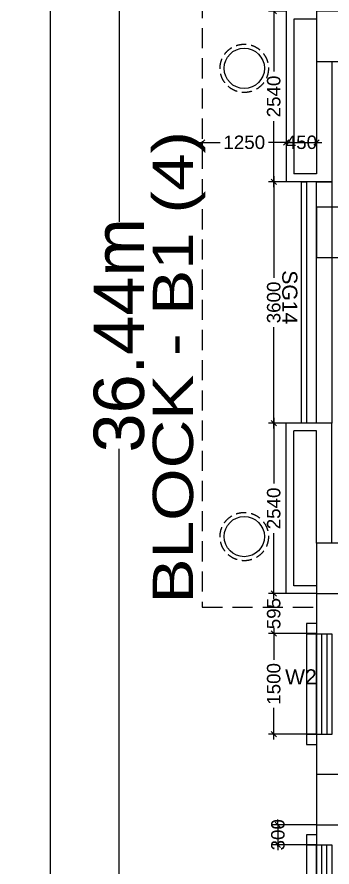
# Model space of a CAD drawing. Extents: x 7620542 to 7843793, y -6476226 to -6093835.
# Drawn here: x 7636943 to 7641629, y -6363160 to -6350490 of the extents above; entities that cross this region are included whole.
import ezdxf
from ezdxf.enums import TextEntityAlignment as Align

# ---------------------------------------------------------------- set-up
doc = ezdxf.new("R2010")
doc.units = 0
doc.header["$LTSCALE"] = 600
doc.header["$MEASUREMENT"] = 0
doc.header["$PDMODE"] = 35
doc.linetypes.add('DASHED', pattern=[0.75, 0.5, -0.25])
doc.linetypes.add('HIDDEN', pattern=[0.375, 0.25, -0.125])
doc.layers.get('0').update_dxf_attribs({"linetype": 'CONTINUOUS'})
doc.layers.get('Defpoints').update_dxf_attribs({"linetype": 'CONTINUOUS'})
for name, color, linetype in [('BLOCKS-PROP', 2, 'CONTINUOUS'), ('DIM', 8, 'CONTINUOUS'), ('Ele Proje.', 7, 'CONTINUOUS'), ('Ele. Proj', 7, 'CONTINUOUS'), ('Fixed Glass', 171, 'CONTINUOUS'), ('joinery', 7, 'CONTINUOUS'), ('LA-column', 3, 'CONTINUOUS'), ('Walls', 7, 'CONTINUOUS'), ('WIN', 151, 'CONTINUOUS'), ('Working Dim', 5, 'CONTINUOUS')]:
    doc.layers.add(name, color=color, linetype=linetype)
doc.styles.add('ari', font='arial.ttf')
doc.styles.add('ARIAL', font='arial.ttf')
doc.styles.get("Standard").update_dxf_attribs({"font": 'romans.shx'})
doc.dimstyles.new('int. dim', dxfattribs={"dimtxt": 450, "dimasz": 80, "dimexe": 80, "dimexo": 0, "dimgap": 70, "dimtad": 0, "dimdec": 0, "dimzin": 12, "dimdsep": 46, "dimtxsty": 'ari', "dimblk": 'OBLIQUE', "dimcen": 2, "dimdle": 80, "dimclrd": 256, "dimclre": 256, "dimclrt": 6, "dimadec": 0, "dimazin": 0, "dimtfac": 1, "dimtdec": 0, "dimtix": 1, "dimtmove": 2, "dimatfit": 3, "dimfxl": 1, "dimtolj": 1, "dimtzin": 0, "dimlwd": -1, "dimlwe": -1, "dimarcsym": 0})
doc.dimstyles.new('STANDARD$0', dxfattribs={"dimscale": 0, "dimtxt": 150, "dimasz": 125, "dimexe": 0.75, "dimexo": 1, "dimgap": 25, "dimtad": 1, "dimdec": 0, "dimdsep": 46, "dimtxsty": 'Standard', "dimblk1": 'DOT', "dimblk2": 'DOT', "dimsah": 1, "dimcen": 2.5, "dimclrd": 1, "dimclre": 1, "dimclrt": 3, "dimadec": 0, "dimazin": 0, "dimtfac": 1, "dimtdec": 0, "dimtmove": 0, "dimatfit": 3, "dimldrblk": 'DOT', "dimfxl": 1, "dimtolj": 1, "dimtzin": 0, "dimarcsym": 0})

# ---------------------------------------------------------------- blocks, each defined once
blk = doc.blocks.new('_Oblique')
at = {"color": 0, "linetype": 'ByBlock', "lineweight": -2}
blk.add_line((-0.5, -0.5), (0.5, 0.5), dxfattribs=at)
blk = doc.blocks.new('*D503')
at = {"layer": 'Defpoints', "color": 0, "transparency": 16777216}
for p in [(7641399, -6359085, -10), (7640763, -6359681), (7641399, -6359681, -15)]:
    blk.add_point(p, dxfattribs=at)
at = {"layer": 'Working Dim', "transparency": 16777216}
for p, q in [((7640763, -6359085), (7640763, -6359005)), ((7641399, -6359085), (7640683, -6359085)), ((7640763, -6359085), (7640763, -6359092)), ((7641399, -6359681), (7640683, -6359681)), ((7640763, -6359681), (7640763, -6359675)), ((7640763, -6359681), (7640763, -6359761))]:
    blk.add_line(p, q, dxfattribs=at)
at = {"layer": 'Working Dim', "transparency": 16777216, "xscale": 80, "yscale": 80, "zscale": 80}
for p, rotation in [((7640763, -6359085), 270), ((7640763, -6359681), 90)]:
    blk.add_blockref('_Oblique', p, dxfattribs=dict(at, rotation=rotation))
at = {"layer": 'Working Dim', "color": 6, "transparency": 16777216, "insert": (7640763, -6359383), "char_height": 200, "attachment_point": 5, "rotation": 90, "style": 'ari'}
blk.add_mtext('\\A1;595', dxfattribs=at)
blk = doc.blocks.new('*D504')
at = {"layer": 'Defpoints', "color": 0, "transparency": 16777216}
for p in [(7641399, -6359681, -15), (7640763, -6361181), (7641399, -6361181, -15)]:
    blk.add_point(p, dxfattribs=at)
at = {"layer": 'Working Dim', "transparency": 16777216}
for p, q in [((7641399, -6359681), (7640683, -6359681)), ((7640763, -6359601), (7640763, -6360072)), ((7640763, -6361261), (7640763, -6360790)), ((7641399, -6361181), (7640683, -6361181))]:
    blk.add_line(p, q, dxfattribs=at)
at = {"layer": 'Working Dim', "transparency": 16777216, "xscale": 80, "yscale": 80, "zscale": 80}
for p, rotation in [((7640763, -6359681), 90), ((7640763, -6361181), 270)]:
    blk.add_blockref('_Oblique', p, dxfattribs=dict(at, rotation=rotation))
at = {"layer": 'Working Dim', "color": 6, "transparency": 16777216, "insert": (7640763, -6360431), "char_height": 200, "attachment_point": 5, "rotation": 90, "style": 'ari'}
blk.add_mtext('\\A1;1500', dxfattribs=at)
blk = doc.blocks.new('*D505')
at = {"layer": 'Defpoints', "color": 0, "transparency": 16777216}
for p in [(7641399, -6362530, -15), (7640825, -6362830), (7641399, -6362830, -15)]:
    blk.add_point(p, dxfattribs=at)
at = {"layer": 'Working Dim', "transparency": 16777216}
for p, q in [((7640825, -6362530), (7640825, -6362450)), ((7641399, -6362530), (7640745, -6362530)), ((7640825, -6362530), (7640825, -6362830)), ((7641399, -6362830), (7640745, -6362830)), ((7640825, -6362830), (7640825, -6362910))]:
    blk.add_line(p, q, dxfattribs=at)
at = {"layer": 'Working Dim', "transparency": 16777216, "xscale": 80, "yscale": 80, "zscale": 80}
for p, rotation in [((7640825, -6362530), 270), ((7640825, -6362830), 90)]:
    blk.add_blockref('_Oblique', p, dxfattribs=dict(at, rotation=rotation))
at = {"layer": 'Working Dim', "color": 6, "transparency": 16777216, "insert": (7640825, -6362680), "char_height": 200, "attachment_point": 5, "rotation": 90, "style": 'ari'}
blk.add_mtext('\\A1;300', dxfattribs=at)
blk = doc.blocks.new('*D855')
at = {"layer": 'Defpoints', "color": 0, "transparency": 16777216}
for p in [(7641399, -6337015, 5), (7637435, -6454874), (7641549, -6454874, 5)]:
    blk.add_point(p, dxfattribs=at)
at = {"layer": 'DIM', "color": 8, "transparency": 16777216}
for p, q in [((7637435, -6336715), (7637435, -6393996)), ((7641399, -6337015), (7637135, -6337015)), ((7637435, -6455174), (7637435, -6397894)), ((7641549, -6454874), (7637135, -6454874))]:
    blk.add_line(p, q, dxfattribs=at)
at = {"layer": 'DIM', "color": 8, "transparency": 16777216, "xscale": 300, "yscale": 300, "zscale": 300}
for p, rotation in [((7637435, -6337015), 90), ((7637435, -6454874), 270)]:
    blk.add_blockref('_Oblique', p, dxfattribs=dict(at, rotation=rotation))
at = {"layer": 'DIM', "color": 7, "transparency": 16777216, "insert": (7637435, -6395945), "char_height": 750, "attachment_point": 5, "rotation": 90, "style": 'ari'}
blk.add_mtext('\\A1;117.86m', dxfattribs=at)
blk = doc.blocks.new('*D868')
at = {"layer": 'Defpoints', "color": 0, "transparency": 16777216}
for p in [(7638463, -6337015), (7641919, -6337015, 3), (7641399, -6373456, -1)]:
    blk.add_point(p, dxfattribs=at)
at = {"layer": 'DIM', "color": 8, "transparency": 16777216}
for p, q in [((7638463, -6336715), (7638463, -6353543)), ((7641919, -6337015), (7638163, -6337015)), ((7638463, -6373756), (7638463, -6356928)), ((7641399, -6373456), (7638163, -6373456))]:
    blk.add_line(p, q, dxfattribs=at)
at = {"layer": 'DIM', "color": 8, "transparency": 16777216, "xscale": 300, "yscale": 300, "zscale": 300}
for p, rotation in [((7638463, -6337015), 90), ((7638463, -6373456), 270)]:
    blk.add_blockref('_Oblique', p, dxfattribs=dict(at, rotation=rotation))
at = {"layer": 'DIM', "color": 7, "transparency": 16777216, "insert": (7638463, -6355235), "char_height": 750, "attachment_point": 5, "rotation": 90, "style": 'ari'}
blk.add_mtext('\\A1;36.44m', dxfattribs=at)
blk = doc.blocks.new('*D2034')
at = {"layer": 'Defpoints', "color": 0, "transparency": 16777216}
for p in [(7639699, -6352340, 22), (7640949, -6352339, 8), (7640949, -6352359)]:
    blk.add_point(p, dxfattribs=at)
at = {"layer": 'Working Dim', "transparency": 16777216}
for p, q in [((7639699, -6352340), (7639699, -6352439)), ((7640949, -6352339), (7640949, -6352439)), ((7639619, -6352359), (7639965, -6352359)), ((7641029, -6352359), (7640683, -6352359))]:
    blk.add_line(p, q, dxfattribs=at)
at = {"layer": 'Working Dim', "transparency": 16777216, "xscale": 80, "yscale": 80, "zscale": 80, "rotation": 180}
blk.add_blockref('_Oblique', (7639699, -6352359), dxfattribs=at)
at = {"layer": 'Working Dim', "transparency": 16777216, "xscale": 80, "yscale": 80, "zscale": 80}
blk.add_blockref('_Oblique', (7640949, -6352359), dxfattribs=at)
at = {"layer": 'Working Dim', "color": 6, "transparency": 16777216, "insert": (7640324, -6352359), "char_height": 200, "attachment_point": 5, "style": 'ari'}
blk.add_mtext('\\A1;1250', dxfattribs=at)
blk = doc.blocks.new('*D2035')
at = {"layer": 'Defpoints', "color": 0, "transparency": 16777216}
for p in [(7640949, -6352339, 8), (7641399, -6352359, -1), (7641399, -6352359)]:
    blk.add_point(p, dxfattribs=at)
at = {"layer": 'Working Dim', "transparency": 16777216}
for p, q in [((7640949, -6352339), (7640949, -6352439)), ((7640949, -6352359), (7640869, -6352359)), ((7640949, -6352359), (7641399, -6352359)), ((7641399, -6352359), (7641399, -6352439)), ((7641399, -6352359), (7641479, -6352359))]:
    blk.add_line(p, q, dxfattribs=at)
at = {"layer": 'Working Dim', "transparency": 16777216, "xscale": 80, "yscale": 80, "zscale": 80}
blk.add_blockref('_Oblique', (7640949, -6352359), dxfattribs=at)
at = {"layer": 'Working Dim', "transparency": 16777216, "xscale": 80, "yscale": 80, "zscale": 80, "rotation": 180}
blk.add_blockref('_Oblique', (7641399, -6352359), dxfattribs=at)
at = {"layer": 'Working Dim', "color": 6, "transparency": 16777216, "insert": (7641174, -6352359), "char_height": 200, "attachment_point": 5, "style": 'ari'}
blk.add_mtext('\\A1;450', dxfattribs=at)
blk = doc.blocks.new('*D2043')
at = {"layer": 'Defpoints', "color": 0, "transparency": 16777216}
for p in [(7640763, -6356545), (7640949, -6356545, -18), (7640949, -6359085, 4)]:
    blk.add_point(p, dxfattribs=at)
at = {"layer": 'Working Dim', "transparency": 16777216}
for p, q in [((7640763, -6356465), (7640763, -6357445)), ((7640949, -6356545), (7640683, -6356545)), ((7640763, -6359165), (7640763, -6358185)), ((7640949, -6359085), (7640683, -6359085))]:
    blk.add_line(p, q, dxfattribs=at)
at = {"layer": 'Working Dim', "transparency": 16777216, "xscale": 80, "yscale": 80, "zscale": 80}
for p, rotation in [((7640763, -6356545), 90), ((7640763, -6359085), 270)]:
    blk.add_blockref('_Oblique', p, dxfattribs=dict(at, rotation=rotation))
at = {"layer": 'Working Dim', "color": 6, "transparency": 16777216, "insert": (7640763, -6357815), "char_height": 200, "attachment_point": 5, "rotation": 90, "style": 'ari'}
blk.add_mtext('\\A1;2540', dxfattribs=at)
blk = doc.blocks.new('*D2044')
at = {"layer": 'Defpoints', "color": 0, "transparency": 16777216}
for p in [(7640763, -6352945), (7640949, -6352945, -18), (7640949, -6356545, -18)]:
    blk.add_point(p, dxfattribs=at)
at = {"layer": 'Working Dim', "transparency": 16777216}
for p, q in [((7640949, -6352945), (7640683, -6352945)), ((7640763, -6352865), (7640763, -6354377)), ((7640763, -6356625), (7640763, -6355114)), ((7640949, -6356545), (7640683, -6356545))]:
    blk.add_line(p, q, dxfattribs=at)
at = {"layer": 'Working Dim', "transparency": 16777216, "xscale": 80, "yscale": 80, "zscale": 80}
for p, rotation in [((7640763, -6352945), 90), ((7640763, -6356545), 270)]:
    blk.add_blockref('_Oblique', p, dxfattribs=dict(at, rotation=rotation))
at = {"layer": 'Working Dim', "color": 6, "transparency": 16777216, "insert": (7640763, -6354745), "char_height": 200, "attachment_point": 5, "rotation": 90, "style": 'ari'}
blk.add_mtext('\\A1;3600', dxfattribs=at)
blk = doc.blocks.new('*D2045')
at = {"layer": 'Defpoints', "color": 0, "transparency": 16777216}
for p in [(7640763, -6350405), (7640949, -6350405, 14), (7640949, -6352945, -18)]:
    blk.add_point(p, dxfattribs=at)
at = {"layer": 'Working Dim', "transparency": 16777216}
for p, q in [((7640949, -6350405), (7640683, -6350405)), ((7640763, -6350325), (7640763, -6351305)), ((7640763, -6353025), (7640763, -6352045)), ((7640949, -6352945), (7640683, -6352945))]:
    blk.add_line(p, q, dxfattribs=at)
at = {"layer": 'Working Dim', "transparency": 16777216, "xscale": 80, "yscale": 80, "zscale": 80}
for p, rotation in [((7640763, -6350405), 90), ((7640763, -6352945), 270)]:
    blk.add_blockref('_Oblique', p, dxfattribs=dict(at, rotation=rotation))
at = {"layer": 'Working Dim', "color": 6, "transparency": 16777216, "insert": (7640763, -6351675), "char_height": 200, "attachment_point": 5, "rotation": 90, "style": 'ari'}
blk.add_mtext('\\A1;2540', dxfattribs=at)

msp = doc.modelspace()

# ---------------------------------------------------------------- linework, layer by layer
at = {"color": 8, "linetype": 'DASHED'}
for p, q in [((7639699.001, -6350205.336, -2.329), (7639699.104, -6359285.366, -2.329)), ((7639699.104, -6359285.366, -2.329), (7641399.009, -6359285.318, -2.329))]:
    msp.add_line(p, q, dxfattribs=at)
at = {"layer": 'Ele Proje.', "color": 1}
for p, q in [((7640949.003, -6350405.336, -0.728), (7640949.015, -6352945.329, -32.756)), ((7641064.004, -6350520.336, -0.728), (7641064.014, -6352830.328, -32.756)), ((7641399.003, -6350520.383, -11.001), (7641064.004, -6350520.383, -11.001)), ((7641399.003, -6352830.324, -32.756), (7641064.014, -6352830.328, -32.756)), ((7641629.003, -6352945.322, -32.756), (7640949.015, -6352945.329, -32.756)), ((7640949.003, -6359085.366, -0.728), (7640949.015, -6356545.372, -32.756)), ((7641629.003, -6356545.38, -32.756), (7640949.015, -6356545.372, -32.756)), ((7641064.004, -6358970.366, -0.728), (7641064.014, -6356660.374, -32.756)), ((7641399.003, -6356660.377, -32.756), (7641064.014, -6356660.374, -32.756)), ((7641399.003, -6358970.366, -11.001), (7641064.004, -6358970.366, -11.001)), ((7641399.003, -6359085.366, -11.001), (7640949.003, -6359085.366, -11.001))]:
    msp.add_line(p, q, dxfattribs=at)
at = {"layer": 'Ele Proje.', "elevation": -14.83}
for points in [[(7641399.003, -6359532.958), (7641249.004, -6359532.958), (7641249.004, -6359682.958), (7641399.003, -6359682.958)], [(7641399.003, -6361182.958), (7641249.004, -6361182.958), (7641249.004, -6361332.958), (7641399.003, -6361332.958)], [(7641398.913, -6362680.493), (7641248.913, -6362680.493), (7641248.913, -6362830.493), (7641398.913, -6362830.493)]]:
    msp.add_lwpolyline(points, dxfattribs=at)
at = {"layer": 'Ele. Proj', "color": 6}
for p, q in [((7641399.003, -6351155.336, -11.001), (7641399.003, -6352830.324, -43.135)), ((7641629.003, -6351155.336, -11.001), (7641629.003, -6352945.322, -43.191)), ((7641629.003, -6358335.366, -11.001), (7641629.003, -6356545.38, -43.191)), ((7641399.003, -6358335.366, -11.001), (7641399.003, -6356660.377, -43.135))]:
    msp.add_line(p, q, dxfattribs=at)
at = {"layer": 'Fixed Glass', "elevation": -14.83}
for points in [[(7641399.003, -6359682.958), (7641629.003, -6359682.958), (7641629.003, -6361182.958), (7641399.003, -6361182.958)], [(7641476.003, -6359682.958), (7641552.003, -6359682.958), (7641552.003, -6361182.958), (7641476.003, -6361182.958)], [(7641399.003, -6364630.493), (7641399.003, -6362830.493), (7641629.003, -6362830.493), (7641629.003, -6364630.493)], [(7641480.344, -6364630.493), (7641480.344, -6362830.493), (7641547.662, -6362830.493), (7641547.662, -6364630.493)]]:
    msp.add_lwpolyline(points, close=True, dxfattribs=at)
at = {"layer": 'LA-column', "color": 2, "elevation": -14.83}
for points in [[(7641399.003, -6351155.366), (7642149.003, -6351155.366), (7642149.003, -6350405.366), (7641399.003, -6350405.366)], [(7641399.003, -6354075.455), (7642149.003, -6354075.455), (7642149.003, -6353325.455), (7641399.003, -6353325.455)], [(7641399.003, -6359085.366), (7642149.003, -6359085.366), (7642149.003, -6358335.366), (7641399.003, -6358335.366)], [(7641399.003, -6362530.366), (7642149.003, -6362530.366), (7642149.003, -6361780.366), (7641399.003, -6361780.366)]]:
    msp.add_lwpolyline(points, close=True, dxfattribs=at)
at = {"layer": 'Walls'}
for p, q in [((7641399.003, -6359085.458, -14.83), (7641399.003, -6361780.458, -14.83)), ((7641399.003, -6362530.458, -14.83), (7641399.003, -6368485.577, -14.83))]:
    msp.add_line(p, q, dxfattribs=at)
at = {"layer": 'Walls', "color": 8}
for p, q in [((7641249.004, -6359682.958, -14.83), (7641249.004, -6361182.958, -14.83)), ((7641248.913, -6362830.493, -14.83), (7641248.913, -6364630.493, -14.83))]:
    msp.add_line(p, q, dxfattribs=at)
at = {"layer": 'WIN', "linetype": 'Continuous', "elevation": -32.756}
msp.add_lwpolyline([(7641174.015, -6352945.333), (7641250.015, -6352945.333), (7641249.992, -6356545.375), (7641173.992, -6356545.375)], close=True, dxfattribs=at)
at = {"layer": 'WIN', "color": 8, "linetype": 'Continuous', "elevation": -43.191}
msp.add_lwpolyline([(7641399.003, -6352945.322), (7641629.003, -6352945.322), (7641629.003, -6356545.38), (7641399.003, -6356545.38)], close=True, dxfattribs=at)
at = {"layer": 'Working Dim', "color": 8, "linetype": 'HIDDEN'}
for centre in [(7640324.021, -6351255.398, -68.738), (7640324.021, -6358235.321, -62.046)]:
    msp.add_circle(centre, 360, dxfattribs=at)
at = {"layer": 'Working Dim', "color": 3, "linetype": 'Continuous'}
for centre in [(7640324.021, -6351255.398, -68.738), (7640324.021, -6358235.321, -62.046)]:
    msp.add_circle(centre, 300, dxfattribs=at)

# ---------------------------------------------------------------- texts
at = {"layer": 'BLOCKS-PROP', "color": 10, "style": 'ARIAL', "width": 1.2}
msp.add_text('BLOCK - B1 (4)', height=600, rotation=90, dxfattribs=at).set_placement((7639562.585, -6355710.737, -18.93), align=Align.CENTER)
at = {"layer": 'joinery', "style": 'ari'}
msp.add_text('SG14', height=225, rotation=270, dxfattribs=at).set_placement((7640889.066, -6354667.791, -186.648), align=Align.CENTER)
msp.add_text('W2', height=225, dxfattribs=at).set_placement((7641167.667, -6360438.791, -14.83), align=Align.CENTER)

# ---------------------------------------------------------------- dimensions: what is measured, and where the dimension line sits
at = {"layer": 'DIM'}
for base, p1, p2, angle, picture, middle in [((7637435.362, -6454873.885, -14.83), (7641399.003, -6337015.366, -9.699), (7641548.916, -6454873.885, -9.699), 90, '*D855', (7637435.362, -6395944.625, -14.83)), ((7638462.505, -6337015.366, -13.799), (7641399.003, -6373455.581, -14.83), (7641919.003, -6337015.366, -11.05), 270, '*D868', (7638462.505, -6355235.473, -13.799))]:
    dim = msp.add_linear_dim(base=base, p1=p1, p2=p2, angle=angle, dimstyle='STANDARD$0', override={"dimscale": 1, "dimtxt": 750, "dimasz": 300, "dimexe": 300, "dimexo": 0, "dimgap": 1, "dimtad": 0, "dimdec": 2, "dimlfac": 0.001, "dimzin": 0, "dimpost": 'm', "dimtxsty": 'ari', "dimblk1": 'Oblique', "dimblk2": 'Oblique', "dimcen": 0, "dimdle": 300, "dimclrd": 8, "dimclre": 8, "dimclrt": 7, "dimadec": 2, "dimtdec": 2, "dimtmove": 2, "dimfxl": 0.75, "dimfrac": 1, "dimlwd": 65535, "dimlwe": 65535}, dxfattribs=at)
    dim.commit()
    dim.dimension.update_dxf_attribs({"geometry": picture, "text_midpoint": middle})
at = {"layer": 'Working Dim'}
for base, p1, p2, angle, override, picture, middle in [((7640763.47, -6350405.336, -14.83), (7640949.015, -6352945.329, -32.756), (7640949.003, -6350405.336, -0.728), 90, {"dimtxt": 200, "dimarcsym": 1}, '*D2045', (7640763.47, -6351675.333, -14.83)), ((7640763.47, -6352945.329, -14.83), (7640949.032, -6356545.372, -32.756), (7640949.015, -6352945.329, -32.756), 90, {"dimtxt": 200, "dimarcsym": 1}, '*D2044', (7640763.47, -6354745.351, -14.83)), ((7640763.47, -6356545.372, -14.83), (7640949.003, -6359085.366, -11.001), (7640949.032, -6356545.372, -32.756), 90, {"dimtxt": 200, "dimarcsym": 1}, '*D2043', (7640763.47, -6357815.369, -14.83)), ((7640763.4701, -6359680.9581, -9.6994), (7641399.0032, -6359085.4583, -19.9727), (7641399.0033, -6359680.9581, -24.453), 270, {"dimtxt": 200}, '*D503', (7640763.4701, -6359383.2082, -9.6994)), ((7640763.47, -6361180.958, -9.699), (7641399.003, -6359680.958, -24.453), (7641399.003, -6361180.958, -24.453), 270, {"dimtxt": 200}, '*D504', (7640763.47, -6360430.958, -9.699)), ((7640825.41, -6362830.493, -9.699), (7641399.003, -6362530.458, -25.104), (7641399.003, -6362830.493, -25.104), 270, {"dimtxt": 200}, '*D505', (7640825.41, -6362680.475, -9.699))]:
    dim = msp.add_linear_dim(base=base, p1=p1, p2=p2, angle=angle, dimstyle='int. dim', override=override, dxfattribs=at)
    dim.commit()
    dim.dimension.update_dxf_attribs({"geometry": picture, "text_midpoint": middle})
for base, p1, p2, picture, middle in [((7640949.013, -6352359.026, -32.756), (7639699.025, -6352339.509, -11.001), (7640949.013, -6352339.325, -25.114), '*D2034', (7640324.019, -6352359.026, -32.756)), ((7641399.003, -6352359.026, -32.756), (7640949.013, -6352339.325, -25.114), (7641399.003, -6352359, -34.093), '*D2035', (7641174.008, -6352359.026, -32.756))]:
    dim = msp.add_linear_dim(base=base, p1=p1, p2=p2, dimstyle='int. dim', override={"dimtxt": 200, "dimarcsym": 1}, dxfattribs=at)
    dim.commit()
    dim.dimension.update_dxf_attribs({"geometry": picture, "text_midpoint": middle})

doc.saveas('drawing.dxf')
